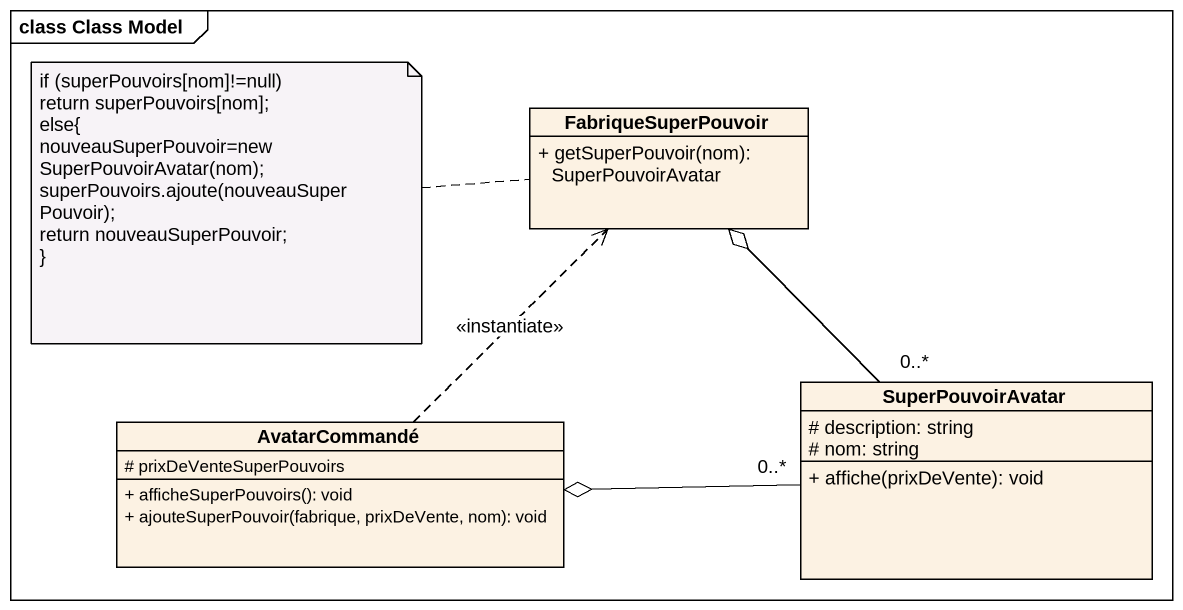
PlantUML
@startuml
mainframe class Class Model
hide circle
hide empty members
skinparam classAttributeIconSize 0
class FabriqueSuperPouvoir {
  + getSuperPouvoir(nom): SuperPouvoirAvatar
}
class SuperPouvoirAvatar {
  # description: string
  # nom: string
  + affiche(prixDeVente): void
}
class AvatarCommandé {
  # prixDeVenteSuperPouvoirs
  + afficheSuperPouvoirs(): void
  + ajouteSuperPouvoir(fabrique, prixDeVente, nom): void
}
SuperPouvoirAvatar "0..*" -up-o FabriqueSuperPouvoir
SuperPouvoirAvatar "0..*" -left-o AvatarCommandé
AvatarCommandé .up.> FabriqueSuperPouvoir : <<instantiate>>
note left of FabriqueSuperPouvoir
  if (superPouvoirs[nom]!=null)
  return superPouvoirs[nom];
  else{
  nouveauSuperPouvoir=new SuperPouvoirAvatar(nom);
  superPouvoirs.ajoute(nouveauSuperPouvoir);
  return nouveauSuperPouvoir;
  ~}
end note
@enduml
